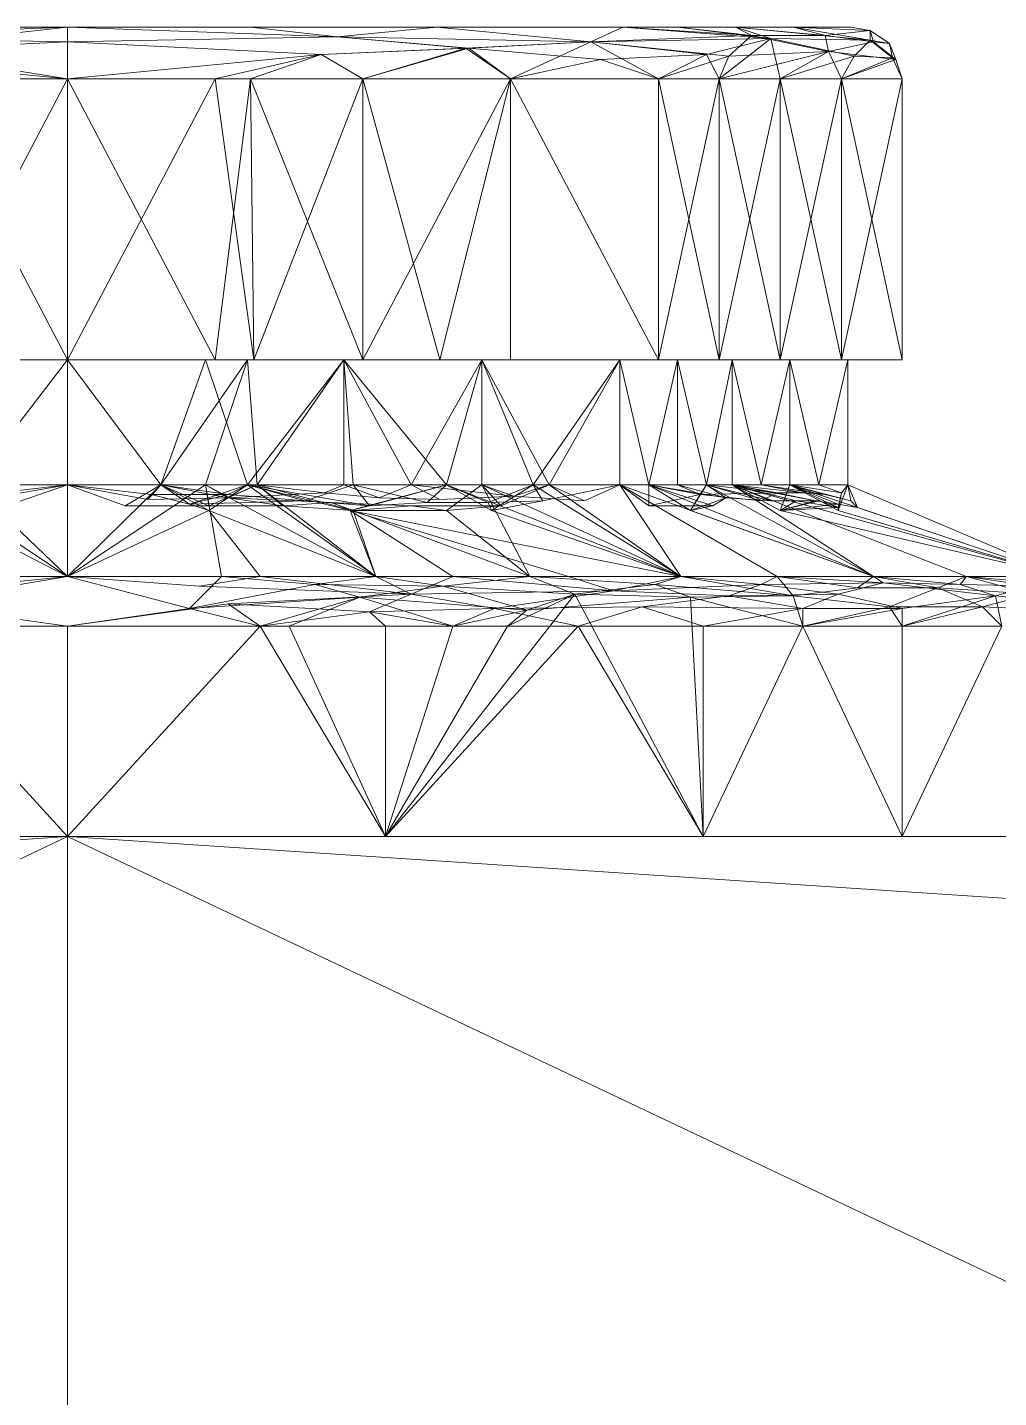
# Model space of a CAD drawing. Header units: inches. Extents: x 1 to 127281, y -26064 to 104775.
# Drawn here: x 25503.502 to 25504.389, y -22400.643 to -22399.393 of the extents above; entities that cross this region are included whole.
import ezdxf

# ---------------------------------------------------------------- set-up
doc = ezdxf.new("R2010")
doc.units = ezdxf.units.IN
doc.header["$MEASUREMENT"] = 0
doc.layers.add('A-GENM', color=13, linetype='Continuous', lineweight=9)

# ---------------------------------------------------------------- blocks, each defined once
blk = doc.blocks.new('Drinking_Founta_ - Phase 10')
at = {"layer": 'A-GENM'}
for p, q in [((7.2857, 30.9179), (8.0005, 30.9179)), ((7.3355, 30.9179), (8.0005, 30.9179)), ((8.0005, 30.9179), (7.3355, 30.9179)), ((8.0005, 30.9179), (7.3882, 30.9179)), ((8.0005, 30.9179), (7.3882, 30.9179)), ((7.4409, 30.9179), (8.0005, 30.9179)), ((8.0005, 30.9179), (7.4409, 30.9179)), ((7.4937, 30.9179), (8.0005, 30.9179)), ((7.4937, 30.9179), (8.0005, 30.9179)), ((7.6636, 30.9179), (8.0005, 30.9179)), ((8.0005, 30.9179), (7.6636, 30.9179)), ((7.7544, 30.9091), (8.0005, 30.9179)), ((8.0005, 30.9047), (7.7544, 30.9091)), ((8.0005, 30.871), (7.7544, 30.9091)), ((8.0005, 30.9179), (7.7691, 30.893)), ((7.8306, 30.9179), (8.0005, 30.9179)), ((8.0005, 30.9179), (7.8306, 30.9179)), ((7.8306, 30.9179), (8.0005, 30.9179)), ((7.8306, 30.9179), (8.0005, 30.9179)), ((8.0005, 30.9179), (8.1675, 30.9179)), ((8.1675, 30.9179), (8.0005, 30.9179)), ((8.0005, 30.9179), (8.0005, 30.9047)), ((8.0005, 30.9179), (8.2466, 30.9091)), ((8.0005, 30.9047), (8.0005, 30.9179)), ((8.6099, 30.9179), (8.0005, 30.9179)), ((8.1675, 30.9179), (8.0005, 30.9179)), ((8.2466, 30.9091), (8.0005, 30.9179)), ((8.3374, 30.9179), (8.0005, 30.9179)), ((8.5073, 30.9179), (8.0005, 30.9179)), ((8.1675, 30.9179), (8.0005, 30.9179)), ((8.5571, 30.9179), (8.0005, 30.9179)), ((8.6099, 30.9179), (8.0005, 30.9179)), ((8.6626, 30.9179), (8.0005, 30.9179)), ((8.0005, 30.9179), (8.5073, 30.9179)), ((8.0005, 30.9179), (8.5571, 30.9179)), ((8.0005, 30.9179), (8.7153, 30.9179)), ((8.0005, 30.9179), (8.3374, 30.9179)), ((8.0005, 30.9179), (8.6626, 30.9179)), ((8.0005, 30.9047), (8.2466, 30.9091)), ((8.0005, 30.9047), (8.2466, 30.9091)), ((8.1675, 30.9179), (8.3374, 30.9179)), ((8.1675, 30.9179), (8.3374, 30.9179)), ((8.1675, 30.9179), (8.2466, 30.9091)), ((8.2466, 30.9091), (8.1675, 30.9179)), ((8.2466, 30.9091), (8.3374, 30.9179)), ((8.2466, 30.9091), (8.3374, 30.9179)), ((8.2466, 30.9091), (8.3638, 30.8988)), ((8.2466, 30.9091), (8.3667, 30.8988)), ((8.2466, 30.9091), (8.478, 30.9047)), ((8.2466, 30.9091), (8.478, 30.9047)), ((8.3374, 30.9179), (8.5073, 30.9179)), ((8.5073, 30.9179), (8.3374, 30.9179)), ((8.3374, 30.9179), (8.478, 30.9047)), ((8.478, 30.9047), (8.3374, 30.9179)), ((8.5073, 30.9179), (8.478, 30.9047)), ((8.478, 30.9047), (8.5073, 30.9179)), ((8.478, 30.9047), (8.6245, 30.9105)), ((8.478, 30.9047), (8.6421, 30.9076)), ((8.5073, 30.9179), (8.5571, 30.9179)), ((8.5073, 30.9179), (8.5571, 30.9179)), ((8.5073, 30.9179), (8.6421, 30.9076)), ((8.6245, 30.9105), (8.5073, 30.9179)), ((8.6099, 30.9179), (8.5571, 30.9179)), ((8.6099, 30.9179), (8.5571, 30.9179)), ((8.5571, 30.9179), (8.6421, 30.9076)), ((8.6245, 30.9105), (8.5571, 30.9179)), ((8.5835, 30.893), (8.6421, 30.9076)), ((8.5952, 30.871), (8.6421, 30.9076)), ((8.604, 30.8915), (8.6245, 30.9105)), ((8.6099, 30.9179), (8.6626, 30.9179)), ((8.6099, 30.9179), (8.6626, 30.9179)), ((8.6099, 30.9179), (8.7329, 30.9061)), ((8.6099, 30.9179), (8.6421, 30.9076)), ((8.6099, 30.9179), (8.6245, 30.9105)), ((8.6099, 30.9179), (8.6919, 30.9105)), ((8.6948, 30.8959), (8.6245, 30.9105)), ((8.6245, 30.9105), (8.6919, 30.9105)), ((8.7329, 30.9061), (8.6421, 30.9076)), ((8.7183, 30.8915), (8.6421, 30.9076)), ((8.6509, 30.871), (8.6421, 30.9076)), ((8.7329, 30.9149), (8.6626, 30.9179)), ((8.7153, 30.9179), (8.6626, 30.9179)), ((8.6626, 30.9179), (8.7153, 30.9179)), ((8.7329, 30.9061), (8.6626, 30.9179)), ((8.7329, 30.9149), (8.6626, 30.9179)), ((8.6626, 30.9179), (8.6919, 30.9105)), ((8.7329, 30.9149), (8.6919, 30.9105)), ((8.6948, 30.8959), (8.6919, 30.9105)), ((8.7359, 30.9047), (8.6919, 30.9105)), ((8.7329, 30.9149), (8.7153, 30.9179)), ((8.7329, 30.9061), (8.7183, 30.8915)), ((8.7329, 30.9149), (8.7505, 30.9032)), ((8.7329, 30.9061), (8.7329, 30.9149)), ((8.7329, 30.9149), (8.7359, 30.9047)), ((8.7329, 30.9061), (8.7505, 30.9032)), ((8.7329, 30.9061), (8.7534, 30.89)), ((8.0005, 30.9047), (7.7691, 30.893)), ((8.0005, 30.9047), (8.232, 30.893)), ((8.0005, 30.9047), (8.232, 30.893)), ((8.0005, 30.9047), (8.0005, 30.871)), ((8.0005, 30.9047), (8.0005, 30.871)), ((8.232, 30.893), (8.3667, 30.8988)), ((8.232, 30.893), (8.3638, 30.8988)), ((8.3638, 30.8988), (8.27, 30.871)), ((8.3667, 30.8988), (8.27, 30.871)), ((8.478, 30.9047), (8.3638, 30.8988)), ((8.4048, 30.871), (8.3638, 30.8988)), ((8.478, 30.9047), (8.3667, 30.8988)), ((8.4868, 30.8886), (8.3667, 30.8988)), ((8.3667, 30.8988), (8.4048, 30.871)), ((8.478, 30.9047), (8.4048, 30.871)), ((8.478, 30.9047), (8.5835, 30.893)), ((8.478, 30.9047), (8.604, 30.8915)), ((8.478, 30.9047), (8.5396, 30.871)), ((8.6948, 30.8959), (8.5952, 30.871)), ((8.6948, 30.8959), (8.604, 30.8915)), ((8.6948, 30.8959), (8.6509, 30.871)), ((8.6948, 30.8959), (8.7359, 30.9047)), ((8.6948, 30.8959), (8.7564, 30.8886)), ((8.6948, 30.8959), (8.7066, 30.871)), ((8.7564, 30.8886), (8.7359, 30.9047)), ((8.7505, 30.9032), (8.7359, 30.9047)), ((8.7564, 30.8886), (8.7505, 30.9032)), ((8.7505, 30.9032), (8.7534, 30.89)), ((7.7691, 30.893), (8.0005, 30.871)), ((8.0005, 30.871), (8.232, 30.893)), ((8.232, 30.893), (8.0005, 30.871)), ((8.232, 30.893), (8.1353, 30.871)), ((8.1675, 30.871), (8.232, 30.893)), ((8.1675, 30.871), (8.232, 30.893)), ((8.232, 30.893), (8.27, 30.871)), ((8.232, 30.893), (8.27, 30.871)), ((8.4868, 30.8886), (8.4048, 30.871)), ((8.4868, 30.8886), (8.5835, 30.893)), ((8.4868, 30.8886), (8.5396, 30.871)), ((8.5396, 30.871), (8.5835, 30.893)), ((8.604, 30.8915), (8.5396, 30.871)), ((8.5952, 30.871), (8.5835, 30.893)), ((8.604, 30.8915), (8.5952, 30.871)), ((8.7183, 30.8915), (8.6509, 30.871)), ((8.7183, 30.8915), (8.7066, 30.871)), ((8.7534, 30.89), (8.7066, 30.871)), ((8.7564, 30.8886), (8.7066, 30.871)), ((8.7534, 30.89), (8.7183, 30.8915)), ((8.7564, 30.8886), (8.7534, 30.89)), ((8.7534, 30.89), (8.7622, 30.871)), ((8.7564, 30.8886), (8.7622, 30.871)), ((8.0005, 30.871), (7.8306, 30.871)), ((8.0005, 30.871), (7.8657, 30.6146)), ((7.8657, 30.871), (8.0005, 30.6146)), ((7.8657, 30.871), (8.0005, 30.871)), ((8.0005, 30.871), (8.0005, 30.6146)), ((8.0005, 30.871), (8.1353, 30.871)), ((8.1675, 30.871), (8.0005, 30.871)), ((8.0005, 30.6146), (8.0005, 30.871)), ((8.0005, 30.871), (8.1353, 30.6146)), ((8.0005, 30.6146), (8.1353, 30.871)), ((8.1675, 30.871), (8.1353, 30.871)), ((8.1675, 30.871), (8.1353, 30.6146)), ((8.1353, 30.871), (8.1704, 30.6146)), ((8.1675, 30.871), (8.27, 30.871)), ((8.1675, 30.871), (8.1704, 30.6146)), ((8.1675, 30.871), (8.27, 30.871)), ((8.1675, 30.871), (8.27, 30.6146)), ((8.27, 30.871), (8.1704, 30.6146)), ((8.4048, 30.871), (8.27, 30.871)), ((8.4048, 30.871), (8.27, 30.871)), ((8.4048, 30.871), (8.27, 30.6146)), ((8.27, 30.871), (8.27, 30.6146)), ((8.27, 30.871), (8.3403, 30.6146)), ((8.4048, 30.871), (8.3403, 30.6146)), ((8.5396, 30.871), (8.4048, 30.871)), ((8.4048, 30.871), (8.5396, 30.871)), ((8.4048, 30.871), (8.5396, 30.6146)), ((8.4048, 30.871), (8.4048, 30.6146)), ((8.4048, 30.871), (8.5396, 30.6146)), ((8.5396, 30.871), (8.5952, 30.871)), ((8.5396, 30.871), (8.5396, 30.6146)), ((8.5952, 30.871), (8.5396, 30.871)), ((8.5952, 30.871), (8.5396, 30.6146)), ((8.5396, 30.871), (8.5952, 30.6146)), ((8.5396, 30.871), (8.5396, 30.6146)), ((8.5952, 30.871), (8.5952, 30.6146)), ((8.5952, 30.871), (8.6509, 30.871)), ((8.5952, 30.871), (8.6509, 30.871)), ((8.5952, 30.871), (8.5952, 30.6146)), ((8.5952, 30.871), (8.6509, 30.6146)), ((8.5952, 30.6146), (8.6509, 30.871)), ((8.7066, 30.871), (8.6509, 30.871)), ((8.7066, 30.871), (8.6509, 30.871)), ((8.7066, 30.871), (8.6509, 30.6146)), ((8.6509, 30.871), (8.6509, 30.6146)), ((8.6509, 30.6146), (8.6509, 30.871)), ((8.6509, 30.871), (8.7066, 30.6146)), ((8.7066, 30.871), (8.7622, 30.871)), ((8.7066, 30.871), (8.7066, 30.6146)), ((8.7066, 30.871), (8.7622, 30.871)), ((8.7066, 30.871), (8.7622, 30.6146)), ((8.7066, 30.871), (8.7066, 30.6146)), ((8.7622, 30.871), (8.7066, 30.6146)), ((8.7622, 30.871), (8.7622, 30.6146)), ((7.4614, 30.6146), (8.0005, 30.6146)), ((8.0005, 30.6146), (7.4614, 30.6146)), ((7.5962, 30.6146), (8.0005, 30.6146)), ((7.6607, 30.6146), (8.0005, 30.6146)), ((7.731, 30.6146), (8.0005, 30.6146)), ((7.8306, 30.6146), (8.0005, 30.6146)), ((7.8306, 30.6146), (8.0005, 30.6146)), ((8.0005, 30.6146), (7.8364, 30.6146)), ((8.0005, 30.6146), (7.8657, 30.6146)), ((7.8657, 30.6146), (8.0005, 30.6146)), ((8.0005, 30.6146), (7.8745, 30.6146)), ((8.0005, 30.6146), (7.9126, 30.5004)), ((8.0005, 30.6146), (7.9126, 30.5004)), ((8.0005, 30.6146), (8.1353, 30.6146)), ((8.0005, 30.6146), (8.1704, 30.6146)), ((8.0005, 30.6146), (8.1265, 30.6146)), ((8.0005, 30.6146), (8.1646, 30.6146)), ((8.1353, 30.6146), (8.0005, 30.6146)), ((8.27, 30.6146), (8.0005, 30.6146)), ((8.0005, 30.6146), (8.1704, 30.6146)), ((8.0005, 30.6146), (8.3403, 30.6146)), ((8.0005, 30.6146), (8.5396, 30.6146)), ((8.0005, 30.6146), (8.0005, 30.5004)), ((8.0005, 30.6146), (8.0855, 30.5004)), ((8.0005, 30.6146), (8.4048, 30.6146)), ((8.0005, 30.6146), (8.5396, 30.6146)), ((8.0005, 30.6146), (8.0005, 30.5004)), ((8.0005, 30.6146), (8.0855, 30.5004)), ((8.1265, 30.6146), (8.0855, 30.5004)), ((8.1646, 30.6146), (8.0855, 30.5004)), ((8.1265, 30.6146), (8.2525, 30.6146)), ((8.5396, 30.6146), (8.1265, 30.6146)), ((8.1265, 30.6146), (8.1646, 30.5004)), ((8.1646, 30.6146), (8.1265, 30.5004)), ((8.1353, 30.6146), (8.27, 30.6146)), ((8.1646, 30.6146), (8.2525, 30.6146)), ((8.1646, 30.6146), (8.5396, 30.6146)), ((8.1646, 30.6146), (8.1734, 30.5004)), ((8.2525, 30.6146), (8.1646, 30.5004)), ((8.1704, 30.6146), (8.3403, 30.6146)), ((8.2525, 30.6146), (8.1734, 30.5004)), ((8.2525, 30.6146), (8.3784, 30.6146)), ((8.2525, 30.6146), (8.3784, 30.6146)), ((8.5396, 30.6146), (8.2525, 30.6146)), ((8.2525, 30.6146), (8.5396, 30.6146)), ((8.2525, 30.6146), (8.2525, 30.5004)), ((8.2525, 30.6146), (8.314, 30.5004)), ((8.2525, 30.6146), (8.2612, 30.5004)), ((8.2525, 30.6146), (8.3462, 30.5004)), ((8.27, 30.6146), (8.4048, 30.6146)), ((8.3784, 30.6146), (8.314, 30.5004)), ((8.3403, 30.6146), (8.5396, 30.6146)), ((8.3784, 30.6146), (8.3462, 30.5004)), ((8.3784, 30.6146), (8.5044, 30.6146)), ((8.5044, 30.6146), (8.3784, 30.6146)), ((8.5396, 30.6146), (8.3784, 30.6146)), ((8.5396, 30.6146), (8.3784, 30.6146)), ((8.3784, 30.6146), (8.4253, 30.5004)), ((8.3784, 30.5004), (8.3784, 30.6146)), ((8.3784, 30.6146), (8.44, 30.5004)), ((8.4048, 30.6146), (8.5396, 30.6146)), ((8.5044, 30.6146), (8.4253, 30.5004)), ((8.5044, 30.6146), (8.44, 30.5004)), ((8.5571, 30.6146), (8.5044, 30.6146)), ((8.5044, 30.6146), (8.5571, 30.6146)), ((8.5952, 30.6146), (8.5044, 30.6146)), ((8.6509, 30.6146), (8.5044, 30.6146)), ((8.7622, 30.6146), (8.5044, 30.6146)), ((8.7622, 30.6146), (8.5044, 30.6146)), ((8.5952, 30.6146), (8.5044, 30.6146)), ((8.6509, 30.6146), (8.5044, 30.6146)), ((8.7066, 30.6146), (8.5044, 30.6146)), ((8.5396, 30.6146), (8.5044, 30.6146)), ((8.5396, 30.6146), (8.5044, 30.6146)), ((8.7066, 30.6146), (8.5044, 30.6146)), ((8.5044, 30.6146), (8.5308, 30.5004)), ((8.5044, 30.6146), (8.5044, 30.5004)), ((8.5044, 30.6146), (8.5044, 30.5004)), ((8.5044, 30.6146), (8.5308, 30.5004)), ((8.5571, 30.6146), (8.5308, 30.5004)), ((8.5571, 30.6146), (8.5308, 30.5004)), ((8.5952, 30.6146), (8.5396, 30.6146)), ((8.5952, 30.6146), (8.5396, 30.6146)), ((8.607, 30.6146), (8.5571, 30.6146)), ((8.5571, 30.6146), (8.607, 30.6146)), ((8.7622, 30.6146), (8.5571, 30.6146)), ((8.7622, 30.6146), (8.5571, 30.6146)), ((8.5571, 30.6146), (8.5571, 30.5004)), ((8.5571, 30.6146), (8.5835, 30.5004)), ((8.5571, 30.6146), (8.5571, 30.5004)), ((8.5571, 30.6146), (8.5835, 30.5004)), ((8.607, 30.6146), (8.5835, 30.5004)), ((8.607, 30.6146), (8.5835, 30.5004)), ((8.5952, 30.6146), (8.6509, 30.6146)), ((8.5952, 30.6146), (8.6509, 30.6146)), ((8.607, 30.6146), (8.6597, 30.6146)), ((8.607, 30.6146), (8.6597, 30.6146)), ((8.7622, 30.6146), (8.607, 30.6146)), ((8.7622, 30.6146), (8.607, 30.6146)), ((8.607, 30.6146), (8.6333, 30.5004)), ((8.607, 30.6146), (8.607, 30.5004)), ((8.607, 30.6146), (8.6333, 30.5004)), ((8.607, 30.6146), (8.607, 30.5004)), ((8.6597, 30.6146), (8.6333, 30.5004)), ((8.6333, 30.5004), (8.6597, 30.6146)), ((8.6509, 30.6146), (8.7066, 30.6146)), ((8.6509, 30.6146), (8.7066, 30.6146)), ((8.6597, 30.6146), (8.7124, 30.6146)), ((8.7124, 30.6146), (8.6597, 30.6146)), ((8.7622, 30.6146), (8.6597, 30.6146)), ((8.7622, 30.6146), (8.6597, 30.6146)), ((8.6597, 30.6146), (8.6597, 30.5004)), ((8.6597, 30.6146), (8.6861, 30.5004)), ((8.6597, 30.6146), (8.6861, 30.5004)), ((8.6597, 30.6146), (8.6597, 30.5004)), ((8.6861, 30.5004), (8.7124, 30.6146)), ((8.7124, 30.6146), (8.6861, 30.5004)), ((8.7622, 30.6146), (8.7066, 30.6146)), ((8.7622, 30.6146), (8.7066, 30.6146)), ((8.7124, 30.6146), (8.7124, 30.5004)), ((8.7622, 30.6146), (8.7124, 30.6146)), ((7.8745, 30.5004), (8.0005, 30.4169)), ((8.0005, 30.5004), (7.9126, 30.5004)), ((8.0005, 30.5004), (7.9126, 30.5004)), ((8.0005, 30.5004), (7.9126, 30.5004)), ((7.9126, 30.5004), (8.0005, 30.4169)), ((8.0005, 30.5004), (7.9126, 30.5004)), ((7.9126, 30.5004), (8.0005, 30.4169)), ((8.0005, 30.5004), (7.9243, 30.4916)), ((8.0005, 30.5004), (7.9243, 30.4872)), ((8.0005, 30.5004), (7.9448, 30.4813)), ((8.0005, 30.5004), (8.0737, 30.4872)), ((8.0005, 30.5004), (8.0532, 30.4813)), ((8.0005, 30.5004), (8.0855, 30.5004)), ((8.0005, 30.5004), (8.0767, 30.4916)), ((8.0005, 30.5004), (8.0855, 30.5004)), ((8.0005, 30.5004), (8.0855, 30.5004)), ((8.0005, 30.5004), (8.0005, 30.4169)), ((8.0005, 30.5004), (8.0855, 30.5004)), ((8.0005, 30.5004), (8.0005, 30.4169)), ((8.0855, 30.5004), (8.0005, 30.4169)), ((8.0005, 30.4169), (8.0855, 30.5004)), ((8.0005, 30.4169), (8.1265, 30.5004)), ((8.0532, 30.4813), (8.0855, 30.5004)), ((8.0737, 30.4872), (8.0855, 30.5004)), ((8.0855, 30.5004), (8.0767, 30.4916)), ((8.0855, 30.5004), (8.1118, 30.4828)), ((8.0855, 30.5004), (8.1294, 30.4769)), ((8.0855, 30.5004), (8.1265, 30.5004)), ((8.147, 30.4916), (8.0855, 30.5004)), ((8.0855, 30.5004), (8.1646, 30.5004)), ((8.1294, 30.4813), (8.0855, 30.5004)), ((8.147, 30.4887), (8.0855, 30.5004)), ((8.0855, 30.5004), (8.1265, 30.5004)), ((8.1118, 30.4828), (8.1646, 30.5004)), ((8.1734, 30.5004), (8.1265, 30.5004)), ((8.1734, 30.5004), (8.1265, 30.5004)), ((8.1294, 30.4813), (8.1265, 30.5004)), ((8.147, 30.4887), (8.1265, 30.5004)), ((8.1411, 30.4169), (8.1265, 30.5004)), ((8.1265, 30.5004), (8.2818, 30.4169)), ((8.1734, 30.5004), (8.1294, 30.4813)), ((8.1294, 30.4769), (8.1646, 30.5004)), ((8.1734, 30.5004), (8.147, 30.4887)), ((8.147, 30.4916), (8.1646, 30.5004)), ((8.2759, 30.4813), (8.1646, 30.5004)), ((8.2173, 30.4857), (8.1646, 30.5004)), ((8.2173, 30.4857), (8.1646, 30.5004)), ((8.2583, 30.4769), (8.1646, 30.5004)), ((8.1646, 30.5004), (8.2612, 30.5004)), ((8.1646, 30.5004), (8.2818, 30.4169)), ((8.1734, 30.5004), (8.2612, 30.4769)), ((8.1734, 30.5004), (8.2525, 30.5004)), ((8.1734, 30.5004), (8.1968, 30.4813)), ((8.1734, 30.5004), (8.2349, 30.4931)), ((8.1734, 30.5004), (8.2818, 30.4169)), ((8.2173, 30.4857), (8.2612, 30.5004)), ((8.2525, 30.5004), (8.2349, 30.4931)), ((8.2525, 30.5004), (8.2847, 30.4887)), ((8.2525, 30.5004), (8.314, 30.5004)), ((8.2583, 30.4769), (8.3462, 30.5004)), ((8.2759, 30.4813), (8.2612, 30.5004)), ((8.3286, 30.4843), (8.2612, 30.5004)), ((8.2612, 30.5004), (8.3462, 30.5004)), ((8.2759, 30.4813), (8.3462, 30.5004)), ((8.2847, 30.4887), (8.314, 30.5004)), ((8.3784, 30.5004), (8.314, 30.5004)), ((8.4077, 30.4901), (8.314, 30.5004)), ((8.3403, 30.4872), (8.314, 30.5004)), ((8.3286, 30.4843), (8.3462, 30.5004)), ((8.3286, 30.4843), (8.3462, 30.5004)), ((8.3784, 30.5004), (8.3462, 30.4769)), ((8.3843, 30.4843), (8.3462, 30.5004)), ((8.3872, 30.4769), (8.3462, 30.5004)), ((8.3462, 30.5004), (8.5601, 30.4169)), ((8.4253, 30.5004), (8.3462, 30.5004)), ((8.3843, 30.4843), (8.3462, 30.5004)), ((8.3784, 30.5004), (8.44, 30.5004)), ((8.3784, 30.5004), (8.4077, 30.4901)), ((8.3784, 30.5004), (8.396, 30.4813)), ((8.3784, 30.5004), (8.44, 30.5004)), ((8.3784, 30.5004), (8.5601, 30.4169)), ((8.3784, 30.5004), (8.4224, 30.4169)), ((8.4253, 30.5004), (8.3843, 30.4843)), ((8.4253, 30.5004), (8.3872, 30.4769)), ((8.396, 30.4813), (8.44, 30.5004)), ((8.4077, 30.4901), (8.44, 30.5004)), ((8.4253, 30.5004), (8.5044, 30.5004)), ((8.4253, 30.5004), (8.5044, 30.5004)), ((8.4253, 30.5004), (8.4341, 30.4857)), ((8.4253, 30.5004), (8.5601, 30.4169)), ((8.4341, 30.4857), (8.5044, 30.5004)), ((8.5044, 30.5004), (8.44, 30.5004)), ((8.5044, 30.5004), (8.44, 30.5004)), ((8.4722, 30.4857), (8.44, 30.5004)), ((8.44, 30.5004), (8.5601, 30.4169)), ((8.5044, 30.5004), (8.4722, 30.4857)), ((8.5308, 30.4813), (8.5044, 30.5004)), ((8.5308, 30.5004), (8.5044, 30.5004)), ((8.5044, 30.5004), (8.648, 30.4169)), ((8.5044, 30.5004), (8.5308, 30.5004)), ((8.5044, 30.5004), (8.5601, 30.4169)), ((8.5044, 30.5004), (8.7359, 30.4169)), ((8.5308, 30.5004), (8.5044, 30.5004)), ((8.5044, 30.5004), (8.7359, 30.4169)), ((8.5044, 30.5004), (8.648, 30.4169)), ((8.5044, 30.5004), (8.5601, 30.4169)), ((8.5894, 30.4813), (8.5308, 30.5004)), ((8.5777, 30.4916), (8.5308, 30.5004)), ((8.6011, 30.4887), (8.5308, 30.5004)), ((8.5894, 30.4813), (8.5308, 30.5004)), ((8.5777, 30.4916), (8.5308, 30.5004)), ((8.5308, 30.5004), (8.5689, 30.4769)), ((8.5308, 30.5004), (8.7359, 30.4169)), ((8.5308, 30.4813), (8.5308, 30.5004)), ((8.5689, 30.4769), (8.5308, 30.5004)), ((8.5308, 30.5004), (8.7359, 30.4169)), ((8.5571, 30.5004), (8.5308, 30.5004)), ((8.5308, 30.4813), (8.5308, 30.5004)), ((8.5308, 30.5004), (8.5571, 30.5004)), ((8.5571, 30.5004), (8.6011, 30.4887)), ((8.5571, 30.5004), (8.5835, 30.5004)), ((8.5777, 30.4916), (8.5571, 30.5004)), ((8.5571, 30.5004), (8.5835, 30.5004)), ((8.5835, 30.5004), (8.5689, 30.4769)), ((8.5689, 30.4769), (8.5835, 30.5004)), ((8.5777, 30.4916), (8.5835, 30.5004)), ((8.5777, 30.4916), (8.5835, 30.5004)), ((8.607, 30.5004), (8.5835, 30.5004)), ((8.607, 30.5004), (8.5835, 30.5004)), ((8.607, 30.5004), (8.5835, 30.5004)), ((8.648, 30.4931), (8.5835, 30.5004)), ((8.648, 30.4931), (8.5835, 30.5004)), ((8.607, 30.5004), (8.5835, 30.5004)), ((8.6421, 30.4857), (8.5835, 30.5004)), ((8.6421, 30.4857), (8.5835, 30.5004)), ((8.6333, 30.4857), (8.5835, 30.5004)), ((8.6011, 30.4887), (8.5835, 30.5004)), ((8.6011, 30.4887), (8.5835, 30.5004)), ((8.5835, 30.5004), (8.7359, 30.4169)), ((8.5835, 30.5004), (8.7359, 30.4169)), ((8.6333, 30.5004), (8.607, 30.5004)), ((8.607, 30.5004), (8.6509, 30.4769)), ((8.607, 30.5004), (8.6655, 30.4857)), ((8.607, 30.5004), (8.6655, 30.4857)), ((8.607, 30.5004), (8.6509, 30.4769)), ((8.607, 30.5004), (8.9087, 30.4169)), ((8.648, 30.4931), (8.607, 30.5004)), ((8.607, 30.5004), (8.6509, 30.4769)), ((8.607, 30.5004), (8.9087, 30.4169)), ((8.6333, 30.5004), (8.607, 30.5004)), ((8.607, 30.5004), (8.6421, 30.4857)), ((8.607, 30.5004), (8.6421, 30.4857)), ((8.607, 30.5004), (8.8208, 30.4169)), ((8.607, 30.5004), (8.7359, 30.4169)), ((8.648, 30.4931), (8.607, 30.5004)), ((8.607, 30.5004), (8.6831, 30.4857)), ((8.607, 30.5004), (8.6714, 30.4931)), ((8.607, 30.5004), (8.7359, 30.4169)), ((8.607, 30.5004), (8.8208, 30.4169)), ((8.6333, 30.5004), (8.6597, 30.5004)), ((8.6333, 30.5004), (8.6597, 30.5004)), ((8.6333, 30.5004), (8.6919, 30.4916)), ((8.6333, 30.5004), (8.6714, 30.4931)), ((8.6597, 30.5004), (8.6509, 30.4769)), ((8.6597, 30.5004), (8.6509, 30.4769)), ((8.6597, 30.5004), (8.6509, 30.4769)), ((8.6597, 30.5004), (8.6861, 30.5004)), ((8.6597, 30.5004), (8.7036, 30.4828)), ((8.6597, 30.5004), (8.7153, 30.4857)), ((8.6861, 30.5004), (8.6597, 30.5004)), ((8.6597, 30.5004), (8.7036, 30.4769)), ((8.6597, 30.5004), (8.7212, 30.4799)), ((8.6597, 30.5004), (8.9087, 30.4169)), ((8.6597, 30.5004), (8.9087, 30.4169)), ((8.6597, 30.5004), (8.7036, 30.4769)), ((8.6597, 30.5004), (8.7066, 30.4931)), ((8.6597, 30.5004), (8.7036, 30.4799)), ((8.6597, 30.5004), (8.9087, 30.4169)), ((8.6597, 30.5004), (8.9087, 30.4169)), ((8.6597, 30.5004), (8.6919, 30.4916)), ((8.6597, 30.5004), (8.9087, 30.4169)), ((8.6597, 30.5004), (8.7036, 30.4799)), ((8.6597, 30.5004), (8.9087, 30.4169)), ((8.6861, 30.5004), (8.7124, 30.5004)), ((8.6861, 30.5004), (8.7066, 30.4931)), ((8.6861, 30.5004), (8.7124, 30.5004)), ((8.7036, 30.4769), (8.7124, 30.5004)), ((8.7066, 30.4931), (8.7124, 30.5004)), ((8.7153, 30.4857), (8.7124, 30.5004)), ((8.7124, 30.5004), (8.9087, 30.4169)), ((8.7212, 30.4799), (8.7124, 30.5004)), ((7.854, 30.4916), (8.0005, 30.4169)), ((8.1294, 30.4813), (8.0532, 30.4813)), ((8.0737, 30.4872), (8.147, 30.4887)), ((8.1118, 30.4828), (8.0767, 30.4916)), ((8.147, 30.4916), (8.0767, 30.4916)), ((8.147, 30.4916), (8.1118, 30.4828)), ((8.2173, 30.4857), (8.1118, 30.4828)), ((8.1118, 30.4828), (8.1294, 30.4769)), ((8.1968, 30.4813), (8.1294, 30.4813)), ((8.147, 30.4887), (8.2349, 30.4931)), ((8.2173, 30.4857), (8.147, 30.4916)), ((8.1968, 30.4813), (8.147, 30.4887)), ((8.147, 30.4887), (8.2407, 30.4843)), ((8.1968, 30.4813), (8.2407, 30.4843)), ((8.1968, 30.4813), (8.2612, 30.4769)), ((8.2173, 30.4857), (8.2759, 30.4813)), ((8.2847, 30.4887), (8.2349, 30.4931)), ((8.314, 30.4813), (8.2407, 30.4843)), ((8.2407, 30.4843), (8.2612, 30.4769)), ((8.2583, 30.4769), (8.2759, 30.4813)), ((8.314, 30.4813), (8.2612, 30.4769)), ((8.2759, 30.4813), (8.3286, 30.4843)), ((8.2847, 30.4887), (8.3403, 30.4872)), ((8.314, 30.4813), (8.396, 30.4813)), ((8.314, 30.4813), (8.3462, 30.4769)), ((8.3286, 30.4843), (8.3843, 30.4843)), ((8.4077, 30.4901), (8.3403, 30.4872)), ((8.396, 30.4813), (8.3462, 30.4769)), ((8.4341, 30.4857), (8.3843, 30.4843)), ((8.3843, 30.4843), (8.3872, 30.4769)), ((8.4341, 30.4857), (8.3872, 30.4769)), ((8.4077, 30.4901), (8.4722, 30.4857)), ((8.5777, 30.4916), (8.5308, 30.4813)), ((8.5894, 30.4813), (8.5308, 30.4813)), ((8.5777, 30.4916), (8.5689, 30.4769)), ((8.6011, 30.4887), (8.5689, 30.4769)), ((8.5894, 30.4813), (8.5689, 30.4769)), ((8.648, 30.4931), (8.5777, 30.4916)), ((8.5777, 30.4916), (8.6333, 30.4857)), ((8.5894, 30.4813), (8.6011, 30.4887)), ((8.6421, 30.4857), (8.6011, 30.4887)), ((8.648, 30.4931), (8.6333, 30.4857)), ((8.6655, 30.4857), (8.6421, 30.4857)), ((8.648, 30.4931), (8.6831, 30.4857)), ((8.648, 30.4931), (8.6714, 30.4931)), ((8.6861, 30.4857), (8.6509, 30.4769)), ((8.6655, 30.4857), (8.6509, 30.4769)), ((8.6655, 30.4857), (8.6509, 30.4769)), ((8.6831, 30.4857), (8.6509, 30.4769)), ((8.7036, 30.4828), (8.6509, 30.4769)), ((8.6861, 30.4857), (8.6655, 30.4857)), ((8.6655, 30.4857), (8.7036, 30.4799)), ((8.6919, 30.4916), (8.6714, 30.4931)), ((8.6831, 30.4857), (8.7036, 30.4828)), ((8.6861, 30.4857), (8.7036, 30.4799)), ((8.6919, 30.4916), (8.7153, 30.4857)), ((8.7036, 30.4769), (8.7066, 30.4931)), ((8.7066, 30.4931), (8.7036, 30.4799)), ((8.7036, 30.4828), (8.7212, 30.4799)), ((8.7153, 30.4857), (8.7212, 30.4799)), ((8.1294, 30.4769), (8.0005, 30.4169)), ((8.1294, 30.4769), (8.1763, 30.4169)), ((8.1294, 30.4769), (8.2818, 30.4169)), ((8.2583, 30.4769), (8.3521, 30.4169)), ((8.2583, 30.4769), (8.2818, 30.4169)), ((8.2583, 30.4769), (8.5601, 30.4169)), ((8.2583, 30.4769), (8.4575, 30.4169)), ((8.2612, 30.4769), (8.3462, 30.4769)), ((8.2612, 30.4769), (8.2818, 30.4169)), ((8.2612, 30.4769), (8.4224, 30.4169)), ((8.3462, 30.4769), (8.4224, 30.4169)), ((8.3872, 30.4769), (8.5601, 30.4169)), ((8.5689, 30.4769), (8.7359, 30.4169)), ((8.5689, 30.4769), (8.7359, 30.4169)), ((8.7036, 30.4799), (8.6509, 30.4769)), ((8.7036, 30.4799), (8.6509, 30.4769)), ((8.6509, 30.4769), (8.9087, 30.4169)), ((8.6509, 30.4769), (8.9087, 30.4169)), ((8.7036, 30.4769), (8.7036, 30.4799)), ((8.7036, 30.4769), (8.9087, 30.4169)), ((8.7212, 30.4799), (8.9087, 30.4169)), ((8.0005, 30.4169), (7.8247, 30.4169)), ((8.0005, 30.4169), (7.854, 30.392)), ((8.0005, 30.4169), (7.8599, 30.4169)), ((8.0005, 30.4169), (7.8687, 30.4037)), ((8.0005, 30.4169), (8.1118, 30.3876)), ((8.0005, 30.4169), (8.1206, 30.4081)), ((8.0005, 30.4169), (8.1411, 30.4169)), ((8.0005, 30.4169), (8.1763, 30.4169)), ((8.1411, 30.4169), (8.1118, 30.3876)), ((8.1118, 30.3876), (8.2261, 30.4096)), ((8.1763, 30.4169), (8.1206, 30.4081)), ((8.1206, 30.4081), (8.314, 30.4008)), ((8.1411, 30.4169), (8.2818, 30.4169)), ((8.1411, 30.4169), (8.2261, 30.4096)), ((8.1763, 30.4169), (8.2818, 30.4169)), ((8.1763, 30.4169), (8.314, 30.4008)), ((8.2818, 30.4169), (8.2261, 30.4096)), ((8.3433, 30.4081), (8.2261, 30.4096)), ((8.2671, 30.3978), (8.2261, 30.4096)), ((8.3433, 30.4081), (8.2671, 30.3978)), ((8.2818, 30.4169), (8.3433, 30.4081)), ((8.2818, 30.4169), (8.4224, 30.4169)), ((8.3521, 30.4169), (8.2818, 30.4169)), ((8.2818, 30.4169), (8.314, 30.4008)), ((8.3521, 30.4169), (8.314, 30.4008)), ((8.3433, 30.4081), (8.4224, 30.4169)), ((8.4195, 30.3861), (8.3433, 30.4081)), ((8.3433, 30.4081), (8.4634, 30.4008)), ((8.3521, 30.4169), (8.4986, 30.4037)), ((8.3521, 30.4169), (8.4575, 30.4169)), ((8.5366, 30.4096), (8.4224, 30.4169)), ((8.5601, 30.4169), (8.4224, 30.4169)), ((8.4634, 30.4008), (8.4224, 30.4169)), ((8.4986, 30.4037), (8.4575, 30.4169)), ((8.5601, 30.4169), (8.4575, 30.4169)), ((8.5366, 30.4096), (8.4634, 30.4008)), ((8.4986, 30.4037), (8.5601, 30.4169)), ((8.4986, 30.4037), (8.6333, 30.4096)), ((8.5366, 30.4096), (8.5601, 30.4169)), ((8.6626, 30.3993), (8.5366, 30.4096)), ((8.5689, 30.3978), (8.5366, 30.4096)), ((8.648, 30.4169), (8.5601, 30.4169)), ((8.648, 30.4169), (8.5601, 30.4169)), ((8.5601, 30.4169), (8.6333, 30.4096)), ((8.6626, 30.3993), (8.5601, 30.4169)), ((8.604, 30.3993), (8.6333, 30.4096)), ((8.648, 30.4169), (8.6333, 30.4096)), ((8.7446, 30.411), (8.6333, 30.4096)), ((8.7036, 30.4008), (8.6333, 30.4096)), ((8.648, 30.4169), (8.7212, 30.4066)), ((8.648, 30.4169), (8.6626, 30.3993)), ((8.648, 30.4169), (8.7359, 30.4169)), ((8.7359, 30.4169), (8.648, 30.4169)), ((8.7446, 30.411), (8.648, 30.4169)), ((8.7212, 30.4066), (8.6626, 30.3993)), ((8.7446, 30.411), (8.7036, 30.4008)), ((8.7212, 30.4066), (8.7359, 30.4169)), ((8.7212, 30.4066), (8.7945, 30.4066)), ((8.7359, 30.4169), (8.8208, 30.4169)), ((8.7359, 30.4169), (8.7446, 30.411)), ((8.7359, 30.4169), (8.815, 30.4096)), ((8.8208, 30.4169), (8.7359, 30.4169)), ((8.7945, 30.4066), (8.7359, 30.4169)), ((8.8472, 30.3993), (8.7446, 30.411)), ((8.7446, 30.411), (8.815, 30.4096)), ((8.7505, 30.3891), (8.7945, 30.4066)), ((8.8208, 30.4169), (8.7945, 30.4066)), ((8.8794, 30.4008), (8.7945, 30.4066)), ((8.8355, 30.3891), (8.7945, 30.4066)), ((8.8208, 30.4169), (8.815, 30.4096)), ((8.8794, 30.4081), (8.815, 30.4096)), ((8.8472, 30.3993), (8.815, 30.4096)), ((8.9087, 30.4169), (8.8208, 30.4169)), ((8.8208, 30.4169), (8.9087, 30.4169)), ((8.8208, 30.4169), (8.9058, 30.4096)), ((8.8208, 30.4169), (8.8794, 30.4008)), ((8.8208, 30.4169), (8.8794, 30.4081)), ((8.8794, 30.4081), (8.8472, 30.3993)), ((8.2671, 30.3978), (8.1118, 30.3876)), ((8.147, 30.392), (8.314, 30.4008)), ((8.2671, 30.3978), (8.1763, 30.3715)), ((8.2671, 30.3978), (8.2027, 30.3715)), ((8.4195, 30.3861), (8.2671, 30.3978)), ((8.2671, 30.3978), (8.3521, 30.3715)), ((8.2759, 30.3847), (8.314, 30.4008)), ((8.4634, 30.4008), (8.2905, 30.1796)), ((8.4986, 30.4037), (8.314, 30.4008)), ((8.314, 30.4008), (8.3902, 30.3876)), ((8.4986, 30.4037), (8.3902, 30.3876)), ((8.4634, 30.4008), (8.4019, 30.3715)), ((8.4195, 30.3861), (8.4634, 30.4008)), ((8.4195, 30.3861), (8.4634, 30.4008)), ((8.4195, 30.3861), (8.5689, 30.3978)), ((8.5689, 30.3978), (8.4634, 30.4008)), ((8.5689, 30.3978), (8.4634, 30.4008)), ((8.4634, 30.4008), (8.5806, 30.1796)), ((8.604, 30.3993), (8.4986, 30.4037)), ((8.604, 30.3993), (8.5249, 30.3891)), ((8.6626, 30.3993), (8.5689, 30.3978)), ((8.5689, 30.3978), (8.5806, 30.1796)), ((8.5689, 30.3978), (8.6714, 30.3715)), ((8.604, 30.3993), (8.7036, 30.4008)), ((8.604, 30.3993), (8.6714, 30.3876)), ((8.7505, 30.3891), (8.6626, 30.3993)), ((8.6626, 30.3993), (8.6714, 30.3715)), ((8.6714, 30.3876), (8.7036, 30.4008)), ((8.7622, 30.3876), (8.7036, 30.4008)), ((8.8472, 30.3993), (8.7622, 30.3876)), ((8.8472, 30.3993), (8.7622, 30.3715)), ((8.8794, 30.4008), (8.8355, 30.3891)), ((8.8472, 30.3993), (8.9175, 30.392)), ((8.8472, 30.3993), (8.853, 30.3715)), ((8.0005, 30.3715), (7.854, 30.392)), ((7.8862, 30.3876), (8.0005, 30.3715)), ((8.147, 30.392), (8.0005, 30.3715)), ((8.0005, 30.3715), (8.1118, 30.3876)), ((8.1118, 30.3876), (8.1763, 30.3715)), ((8.147, 30.392), (8.2759, 30.3847)), ((8.147, 30.392), (8.1763, 30.3715)), ((8.2759, 30.3847), (8.1763, 30.3715)), ((8.2759, 30.3847), (8.3902, 30.3876)), ((8.2759, 30.3847), (8.2905, 30.3715)), ((8.2759, 30.3847), (8.3521, 30.3715)), ((8.3521, 30.3715), (8.3902, 30.3876)), ((8.4195, 30.3861), (8.3521, 30.3715)), ((8.5249, 30.3891), (8.3902, 30.3876)), ((8.3902, 30.3876), (8.4663, 30.3715)), ((8.4195, 30.3861), (8.4019, 30.3715)), ((8.5249, 30.3891), (8.4663, 30.3715)), ((8.5249, 30.3891), (8.6714, 30.3876)), ((8.5249, 30.3891), (8.5806, 30.3715)), ((8.6714, 30.3876), (8.5806, 30.3715)), ((8.7505, 30.3891), (8.6714, 30.3715)), ((8.6714, 30.3876), (8.7622, 30.3876)), ((8.6714, 30.3876), (8.6714, 30.3715)), ((8.7622, 30.3876), (8.6714, 30.3715)), ((8.7622, 30.3715), (8.7505, 30.3891)), ((8.7505, 30.3891), (8.8355, 30.3891)), ((8.7622, 30.3715), (8.8355, 30.3891)), ((8.7622, 30.3876), (8.7622, 30.3715)), ((8.8355, 30.3891), (8.9028, 30.3861)), ((8.8355, 30.3891), (8.853, 30.3715)), ((8.0005, 30.3715), (7.8247, 30.3715)), ((8.0005, 30.3715), (7.8247, 30.3715)), ((8.0005, 30.1796), (7.8247, 30.3715)), ((7.8247, 30.3715), (8.0005, 30.1796)), ((8.0005, 30.3715), (8.0005, 30.1796)), ((8.0005, 30.3715), (8.1763, 30.3715)), ((8.0005, 30.3715), (8.1763, 30.3715)), ((8.0005, 30.3715), (8.0005, 30.1796)), ((8.1763, 30.3715), (8.0005, 30.1796)), ((8.0005, 30.1796), (8.1763, 30.3715)), ((8.1763, 30.3715), (8.2905, 30.1796)), ((8.2905, 30.3715), (8.1763, 30.3715)), ((8.1763, 30.3715), (8.2905, 30.1796)), ((8.2027, 30.3715), (8.2905, 30.1796)), ((8.3521, 30.3715), (8.2027, 30.3715)), ((8.2905, 30.3715), (8.3521, 30.3715)), ((8.2905, 30.3715), (8.2905, 30.1796)), ((8.3521, 30.3715), (8.2905, 30.1796)), ((8.4663, 30.3715), (8.2905, 30.1796)), ((8.4019, 30.3715), (8.2905, 30.1796)), ((8.3521, 30.3715), (8.2905, 30.1796)), ((8.3521, 30.3715), (8.4663, 30.3715)), ((8.4019, 30.3715), (8.3521, 30.3715)), ((8.5806, 30.3715), (8.4663, 30.3715)), ((8.4663, 30.3715), (8.5806, 30.1796)), ((8.5806, 30.3715), (8.5806, 30.1796)), ((8.5806, 30.3715), (8.6714, 30.3715)), ((8.5806, 30.1796), (8.6714, 30.3715)), ((8.5806, 30.1796), (8.6714, 30.3715)), ((8.7622, 30.3715), (8.6714, 30.3715)), ((8.7622, 30.3715), (8.6714, 30.3715)), ((8.6714, 30.3715), (8.7622, 30.1796)), ((8.6714, 30.3715), (8.7622, 30.1796)), ((8.7622, 30.3715), (8.853, 30.3715)), ((8.7622, 30.3715), (8.7622, 30.1796)), ((8.7622, 30.3715), (8.853, 30.3715)), ((8.7622, 30.3715), (8.7622, 30.1796)), ((8.853, 30.3715), (8.7622, 30.1796)), ((8.853, 30.3715), (8.7622, 30.1796)), ((8.0005, 30.1796), (4.605, 29.9555)), ((6.2954, 29.3725), (8.0005, 30.1796)), ((7.0571, 30.1796), (8.0005, 30.1796)), ((7.0571, 30.1796), (8.0005, 30.1796)), ((7.0571, 30.1796), (8.0005, 30.1796)), ((7.2388, 30.1796), (8.0005, 30.1796)), ((7.2388, 30.1796), (8.0005, 30.1796)), ((7.4175, 30.1796), (8.0005, 30.1796)), ((7.4175, 30.1796), (8.0005, 30.1796)), ((7.7105, 30.1796), (8.0005, 30.1796)), ((7.7105, 30.1796), (8.0005, 30.1796)), ((7.7105, 30.1796), (8.0005, 30.1796)), ((7.7105, 30.1796), (8.0005, 30.1796)), ((11.396, 29.9555), (8.0005, 30.1796)), ((8.0005, 30.1796), (8.2905, 30.1796)), ((8.0005, 30.1796), (8.2905, 30.1796)), ((9.7027, 29.3725), (8.0005, 30.1796)), ((8.0005, 30.1796), (8.0005, 29.4296)), ((8.5806, 30.1796), (8.0005, 30.1796)), ((8.9409, 30.1796), (8.0005, 30.1796)), ((8.9409, 30.1796), (8.0005, 30.1796)), ((8.2905, 30.1796), (8.0005, 30.1796)), ((8.5806, 30.1796), (8.0005, 30.1796)), ((8.2905, 30.1796), (8.0005, 30.1796)), ((8.7622, 30.1796), (8.0005, 30.1796)), ((8.7622, 30.1796), (8.0005, 30.1796)), ((8.0005, 30.1796), (8.9409, 30.1796)), ((8.5806, 30.1796), (8.2905, 30.1796)), ((8.2905, 30.1796), (8.5806, 30.1796)), ((8.5806, 30.1796), (8.7622, 30.1796)), ((8.5806, 30.1796), (8.7622, 30.1796)), ((8.9409, 30.1796), (8.7622, 30.1796)), ((8.7622, 30.1796), (8.9409, 30.1796))]:
    blk.add_line(p, q, dxfattribs=at)
blk = doc.blocks.new('Locker Rooms_Ryan_ifc-1-Site Plan - Phase 1')
at = {"lineweight": 9}
blk.add_blockref('Drinking_Founta_ - Phase 10', (25495.5386, -22430.3109), dxfattribs=at)

msp = doc.modelspace()

# ---------------------------------------------------------------- block references
at = {"lineweight": 5}
msp.add_blockref('Locker Rooms_Ryan_ifc-1-Site Plan - Phase 1', (0, 0), dxfattribs=at)

doc.saveas('drawing.dxf')
